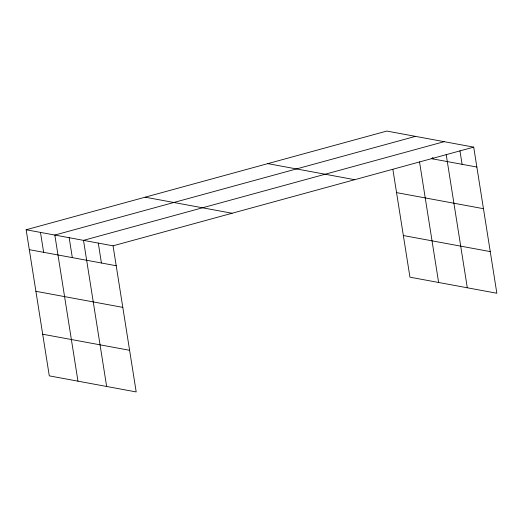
<?xml version="1.0" encoding="UTF-8"?>
<svg xmlns="http://www.w3.org/2000/svg" width="523" height="523" viewBox="0 0 523 523"><rect width="100%" height="100%" fill="white"/><g stroke="black" fill="none" stroke-linecap="round" stroke-linejoin="round"><path stroke-width="0.78" d="M26.15 229.754L113.053 245.823L136.196 391.936L49.293 375.867L26.15 229.754L386.804 131.064L473.707 147.133L496.85 293.246L409.947 277.177L392.878 169.393M415.484 136.366L54.83 235.056L77.973 381.169M444.164 141.668L83.503 240.358L106.646 386.471M113.053 245.823L473.707 147.133M431.383 158.632L476.858 167.046M267.789 163.627L354.692 179.703M396.558 192.621L483.455 208.69M403.351 235.533L490.254 251.602M145.165 197.184L232.068 213.253M29.301 249.667L116.204 265.736M35.897 291.311L122.8 307.38M42.696 334.223L129.599 350.292M459.946 150.774L462.09 164.314M446.178 154.416L467.3 287.781M432.724 157.338L432.979 158.927M419.524 161.882L438.627 282.479M98.278 243.09L101.429 263.004M69.167 237.71L72.318 257.617M40.487 232.402L43.644 252.315"/></g></svg>
